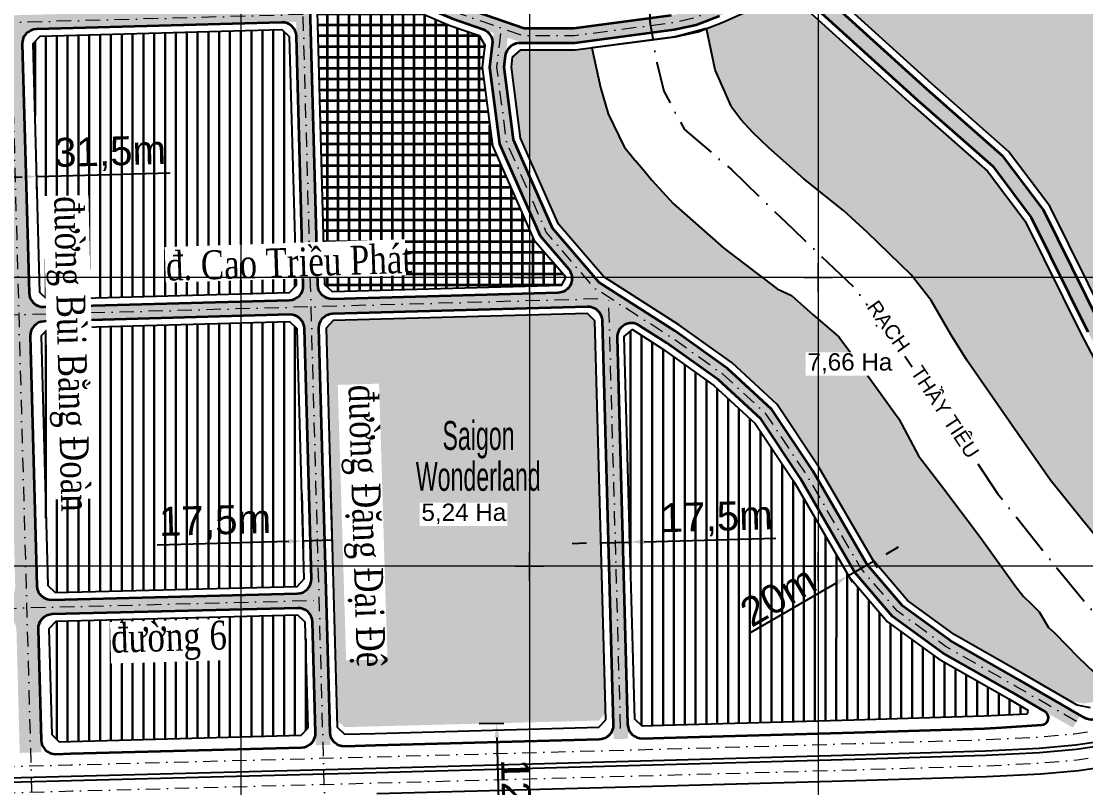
# Model space of a CAD drawing. Header units: millimetres. Extents: x 546597 to 607848, y 1180644 to 1193180.
# Drawn here: x 604648 to 605385, y 1186647 to 1187177 of the extents above; entities that cross this region are included whole.
import ezdxf
from ezdxf.enums import TextEntityAlignment as Align

# ---------------------------------------------------------------- set-up
doc = ezdxf.new("R2010")
doc.units = ezdxf.units.MM
doc.header["$MEASUREMENT"] = 0
for name, pattern in [('ACAD_ISO02W100', [15, 12, -3]), ('ACAD_ISO10W100', [18, 12, -3, 0, -3]), ('DASHDOT', [1, 0.5, -0.25, 0, -0.25])]:
    doc.linetypes.add(name, pattern=pattern)
doc.layers.get('0').update_dxf_attribs({"linetype": 'CONTINUOUS', "lineweight": 20})
doc.layers.get('DEFPOINTS').update_dxf_attribs({"linetype": 'CONTINUOUS', "lineweight": 20})
for name, color, linetype, lineweight in [('A-DUONG', 1, 'CONTINUOUS', 35), ('A-LE', 4, 'CONTINUOUS', 25), ('A-TIM', 6, 'DASHDOT', 13), ('DIM GIAO THONG', 3, 'CONTINUOUS', 15), ('duong MOI - 20m', 251, 'ACAD_ISO02W100', 5), ('GHICHU', 7, 'CONTINUOUS', 20), ('hatch CTCC', 20, 'CONTINUOUS', 35), ('hatch CX tap trung', 84, 'CONTINUOUS', 35), ('hatch Dan cu XDM', 50, 'CONTINUOUS', 30), ('toa do', 2, 'CONTINUOUS', 13)]:
    doc.layers.add(name, color=color, linetype=linetype, lineweight=lineweight)
for name, color, linetype in [('duong HH', 251, 'CONTINUOUS'), ('hide - tinh dien tich CX', 2, 'CONTINUOUS'), ('ranh xa', 241, 'ACAD_ISO10W100'), ('SONG', 150, 'CONTINUOUS'), ('text DUONG', 7, 'CONTINUOUS'), ('text RACH', 1, 'CONTINUOUS')]:
    doc.layers.add(name, color=color, linetype=linetype)
doc.styles.add('T-dung', font='VNTIME.TTF', dxfattribs={"width": 0.8})
doc.styles.add('VHEL-B', font='VHELVEB.TTF')
doc.styles.add('VNI-Avo', font='VAVON.TTF', dxfattribs={"width": 0.6})
doc.styles.add('VNI-Helve Bold', font='VHELVEB.TTF')
doc.dimstyles.new('S1', dxfattribs={"dimtxt": 20, "dimasz": 10, "dimexe": 5, "dimexo": 0.625, "dimgap": 2, "dimtad": 1, "dimdec": 0, "dimtxsty": 'VHEL-B', "dimcen": 2.5, "dimclrd": 256, "dimclre": 256, "dimadec": 0, "dimazin": 0, "dimtfac": 1, "dimtdec": 0, "dimtmove": 0, "dimatfit": 3, "dimfxl": 1, "dimarcsym": 0})
pattern_1 = [(0, (601998.474, 1186516.907), (25, 25), [0, -25]), (0, (601998.474, 1186518.15), (25, 25), [0.26126, -24.73874]), (0, (601998.474, 1186523.157), (25, 25), [1.29973, -23.70027]), (0, (601998.474, 1186535.657), (25, 25), [1.30642, -23.69358]), (0, (601998.474, 1186540.665), (25, 25), [0.26126, -24.73874]), (0, (602009.668, 1186523.157), (25, 25), [2.61258, -22.38742]), (0, (602009.675, 1186535.657), (25, 25), [2.5992, -22.4008]), (0, (602010.713, 1186528.165), (25, 25), [0.52251, -24.47749]), (0, (602010.714, 1186530.665), (25, 25), [0.51984, -24.48016]), (0, (602022.168, 1186535.657), (25, 25), [1.30613, -23.69387]), (0, (602022.175, 1186523.157), (25, 25), [1.29944, -23.70056]), (0, (602022.463, 1186541.178), (25, 25), [0.00075, -24.99925]), (0, (602022.463, 1186541.18), (25, 25), [0.00075, -24.99925]), (0, (602022.463, 1186541.178), (25, 25), [0.00025, -24.99975]), (0, (602022.463, 1186541.179), (25, 25), [0.00025, -24.99975]), (0, (602022.464, 1186541.178), (25, 25), [0.00075, -24.99925]), (0, (602022.464, 1186541.18), (25, 25), [0.00075, -24.99925]), (0, (602022.464, 1186541.178), (25, 25), [0.00025, -24.99975]), (0, (602023.213, 1186518.15), (25, 25), [0.26126, -24.73874]), (0, (602023.213, 1186540.665), (25, 25), [0.26126, -24.73874]), (0, (602023.474, 1186541.907), (25, 25), [0, -25]), (26.5651, (601998.736, 1186540.665), (25, 1e-05), [0.52731, -55.37439]), (26.5651, (601999.781, 1186535.657), (25, 1e-05), [2.63648, -53.26522]), (26.5651, (602007.325, 1186534.482), (25, 1e-05), [2.6275, -53.2742]), (26.5651, (602010.244, 1186530.43), (25, 1e-05), [0.5255, -55.3762]), (26.5651, (602011.236, 1186528.165), (25, 1e-05), [0.52731, -55.37439]), (26.5651, (602012.281, 1186523.157), (25, 1e-05), [2.63655, -53.26515]), (26.5651, (602019.825, 1186521.982), (25, 1e-05), [2.62743, -53.27427]), (26.5651, (602022.741, 1186517.913), (25, 1e-05), [0.52731, -55.37439]), (45, (601999.207, 1186540.9), (25.00001, -2e-15), [0.39268, -34.96266]), (45, (602002.139, 1186536.836), (25.00001, -2e-15), [1.96384, -33.3915]), (45, (602005.882, 1186533.039), (25.00001, -2e-15), [2.04069, -33.31465]), (45, (602009.956, 1186530.141), (25.00001, -2e-15), [0.40814, -34.9472]), (45, (602011.707, 1186528.4), (25.00001, -2e-15), [0.39268, -34.96266]), (45, (602014.639, 1186524.336), (25.00001, -2e-15), [1.96339, -33.39195]), (45, (602018.381, 1186520.539), (25.00001, -2e-15), [2.04114, -33.3142]), (45, (602022.464, 1186517.636), (25.00001, -2e-15), [0.39268, -34.96266]), (63.4349, (601999.485, 1186541.178), (1e-05, 25), [0.53727, -55.36443]), (63.4349, (602003.527, 1186538.225), (1e-05, 25), [2.66134, -53.24036]), (63.4349, (602004.718, 1186530.711), (1e-05, 25), [2.60286, -53.29883]), (63.4349, (602009.723, 1186529.676), (1e-05, 25), [0.52057, -55.38113]), (63.4349, (602011.985, 1186528.678), (1e-05, 25), [0.53727, -55.36443]), (63.4349, (602016.027, 1186525.724), (1e-05, 25), [2.68634, -53.21536]), (63.4349, (602017.218, 1186518.211), (1e-05, 25), [2.60254, -53.29916]), (63.4349, (602022.223, 1186517.155), (1e-05, 25), [0.53727, -55.36443]), (90, (601999.725, 1186516.907), (-25, 25), [0.24816, -24.75184]), (90, (601999.725, 1186541.66), (-25, 25), [0.24816, -24.75184]), (90, (602004.718, 1186540.605), (-25, 25), [1.30191, -23.69808]), (90, (602004.718, 1186528.127), (-25, 25), [2.58375, -22.41625]), (90, (602004.729, 1186516.907), (-25, 25), [1.30387, -23.69613]), (90, (602009.723, 1186529.16), (-25, 25), [0.51675, -24.48325]), (90, (602012.225, 1186529.16), (-25, 25), [0.51674, -24.48326]), (90, (602017.218, 1186516.907), (-25, 25), [1.3039, -23.6961]), (90, (602017.229, 1186528.127), (-25, 25), [2.58371, -22.41629]), (90, (602017.229, 1186540.605), (-25, 25), [1.30193, -23.69807]), (90, (602022.223, 1186516.907), (-25, 25), [0.24816, -24.75184]), (90, (602022.223, 1186541.66), (-25, 25), [0.24816, -24.75184]), (90, (602022.463, 1186541.178), (-25, 25), [0.001, -24.999]), (90, (602022.463, 1186541.178), (-25, 25), [0.0005, -24.9995]), (90, (602022.464, 1186541.178), (-25, 25), [0.001, -24.999]), (90, (602022.464, 1186541.178), (-25, 25), [0.001, -24.999]), (90, (602022.465, 1186541.178), (-25, 25), [0.0005, -24.9995]), (296.565, (601999.485, 1186517.636), (25, -3e-05), [0.53727, -55.36443]), (296.565, (601999.485, 1186542.636), (25, -3e-05), [0.53727, -55.36443]), (296.565, (602003.562, 1186520.545), (25, -3e-05), [2.6096, -53.2921]), (296.565, (602003.562, 1186545.545), (25, -3e-05), [2.6096, -53.2921]), (296.565, (602004.718, 1186528.127), (25, -3e-05), [2.67926, -53.22244]), (296.565, (602004.718, 1186553.127), (25, -3e-05), [2.67926, -53.22244]), (296.565, (602009.723, 1186529.16), (25, -3e-05), [0.53585, -55.36585]), (296.565, (602009.723, 1186554.159), (25, -3e-05), [0.53585, -55.36585]), (296.565, (602011.992, 1186530.143), (25, -3e-05), [0.522, -55.3797]), (296.565, (602011.992, 1186555.143), (25, -3e-05), [0.522, -55.3797]), (296.565, (602016.061, 1186533.045), (25, -3e-05), [2.60994, -53.29176]), (296.565, (602016.061, 1186558.045), (25, -3e-05), [2.60994, -53.29176]), (296.565, (602017.229, 1186540.605), (25, -3e-05), [2.65427, -53.24744]), (296.565, (602017.229, 1186565.605), (25, -3e-05), [2.65427, -53.24744]), (296.565, (602022.223, 1186541.66), (25, -3e-05), [0.53727, -55.36443]), (296.565, (602022.223, 1186566.659), (25, -3e-05), [0.53727, -55.36443]), (315, (601999.207, 1186517.913), (25.00001, -7e-15), [0.39268, -34.96266]), (315, (602002.125, 1186521.981), (25.00001, -7e-15), [2.03138, -33.32396]), (315, (602005.916, 1186525.73), (25.00001, -7e-15), [1.97315, -33.3822]), (315, (602009.963, 1186528.68), (25.00001, -7e-15), [0.39463, -34.96071]), (315, (602011.705, 1186530.43), (25.00001, -7e-15), [0.40619, -34.94915]), (315, (602014.625, 1186534.481), (25.00001, -7e-15), [2.03093, -33.32441]), (315, (602018.416, 1186538.231), (25.00001, -7e-15), [1.9736, -33.38174]), (315, (602022.464, 1186541.178), (25.00001, -7e-15), [0.39268, -34.96266]), (333.435, (601998.736, 1186518.149), (25, 3.4e-05), [0.52731, -55.37439]), (333.435, (601999.774, 1186523.157), (25, 3.4e-05), [2.62875, -53.27294]), (333.435, (602007.311, 1186524.336), (25, 3.4e-05), [2.63523, -53.26647]), (333.435, (602010.242, 1186528.401), (25, 3.4e-05), [0.52704, -55.37465]), (333.435, (602011.234, 1186530.665), (25, 3.4e-05), [0.52577, -55.37593]), (333.435, (602012.274, 1186535.657), (25, 3.4e-05), [2.62883, -53.27287]), (333.435, (602019.811, 1186536.836), (25, 3.4e-05), [2.63515, -53.26655]), (333.435, (602022.741, 1186540.901), (25, 3.4e-05), [0.52731, -55.37439])]

# ---------------------------------------------------------------- blocks, each defined once
blk = doc.blocks.new('*D89')
at = {"layer": 'DEFPOINTS', "color": 0, "transparency": 16777216}
for p in [(604964.45, 1186691.06), (604967.55, 1186571.1), (604980.27, 1186571.43)]:
    blk.add_point(p, dxfattribs=at)
at = {"layer": 'DIM GIAO THONG', "lineweight": -2, "transparency": 16777216}
for p, q in [((604965.07, 1186691.08), (604982.17, 1186691.52)), ((604977.43, 1186681.39), (604980.01, 1186581.43)), ((604968.18, 1186571.12), (604985.27, 1186571.56))]:
    blk.add_line(p, q, dxfattribs=at)
at = {"layer": 'DIM GIAO THONG', "transparency": 16777216}
for points in [[(604979.09, 1186681.43), (604975.76, 1186681.35), (604977.17, 1186691.39)], [(604981.68, 1186581.47), (604978.35, 1186581.38), (604980.27, 1186571.43)]]:
    blk.add_solid(points, dxfattribs=at)
at = {"layer": 'DIM GIAO THONG', "color": 0, "transparency": 16777216, "insert": (604990.99, 1186631.73), "char_height": 20, "attachment_point": 5, "rotation": 271.4828, "style": 'VHEL-B'}
blk.add_mtext('120m', dxfattribs=at)
blk = doc.blocks.new('*D200')
at = {"layer": 'DEFPOINTS', "color": 0, "transparency": 16777216}
for p in [(604658.63, 1187069.94), (604629.03, 1187054.93), (604659.02, 1187055.73)]:
    blk.add_point(p, dxfattribs=at)
at = {"layer": 'DIM GIAO THONG', "lineweight": -2, "transparency": 16777216}
for p, q in [((604659, 1187056.36), (604658.5, 1187074.94)), ((604629.01, 1187055.55), (604628.51, 1187074.14)), ((604638.64, 1187069.41), (604648.64, 1187069.68)), ((604658.63, 1187069.94), (604750.98, 1187072.43))]:
    blk.add_line(p, q, dxfattribs=at)
at = {"layer": 'DIM GIAO THONG', "transparency": 16777216}
for points in [[(604638.6, 1187071.07), (604638.68, 1187067.74), (604628.64, 1187069.14)], [(604648.59, 1187071.34), (604648.68, 1187068.01), (604658.63, 1187069.94)]]:
    blk.add_solid(points, dxfattribs=at)
at = {"layer": 'DIM GIAO THONG', "color": 0, "transparency": 16777216, "insert": (604709.42, 1187085.67), "char_height": 20, "attachment_point": 5, "rotation": 1.54193, "style": 'VHEL-B'}
blk.add_mtext('31,5m', dxfattribs=at)
blk = doc.blocks.new('*D201')
at = {"layer": 'DEFPOINTS', "color": 0, "transparency": 16777216}
for p in [(604842.22, 1186851.16), (604862.22, 1186851.71), (604863.14, 1186818.07)]:
    blk.add_point(p, dxfattribs=at)
at = {"layer": 'DIM GIAO THONG', "lineweight": -2, "transparency": 16777216}
for p, q in [((604842.24, 1186850.54), (604843.28, 1186812.52)), ((604862.23, 1186851.09), (604863.28, 1186813.07)), ((604833.15, 1186817.24), (604741.97, 1186814.74)), ((604863.14, 1186818.07), (604843.15, 1186817.52)), ((604873.14, 1186818.34), (604883.13, 1186818.62))]:
    blk.add_line(p, q, dxfattribs=at)
at = {"layer": 'DIM GIAO THONG', "transparency": 16777216}
for points in [[(604833.1, 1186818.91), (604833.2, 1186815.58), (604843.15, 1186817.52)], [(604873.09, 1186820.01), (604873.18, 1186816.68), (604863.14, 1186818.07)]]:
    blk.add_solid(points, dxfattribs=at)
at = {"layer": 'DIM GIAO THONG', "color": 0, "transparency": 16777216, "insert": (604782.17, 1186830.2), "char_height": 20, "attachment_point": 5, "rotation": 1.57254, "style": 'VHEL-B'}
blk.add_mtext('17,5m', dxfattribs=at)
blk = doc.blocks.new('*D202')
at = {"layer": 'DEFPOINTS', "color": 0, "transparency": 16777216}
for p in [(605069.49, 1186816.77), (605049.64, 1186810.81), (605069.64, 1186811.36)]:
    blk.add_point(p, dxfattribs=at)
at = {"layer": 'DIM GIAO THONG', "lineweight": -2, "transparency": 16777216}
for p, q in [((605049.63, 1186811.43), (605049.36, 1186821.21)), ((605049.5, 1186816.22), (605069.49, 1186816.77)), ((605069.62, 1186811.98), (605069.35, 1186821.76)), ((605079.48, 1186817.04), (605170.66, 1186819.54)), ((605039.5, 1186815.94), (605029.5, 1186815.67))]:
    blk.add_line(p, q, dxfattribs=at)
at = {"layer": 'DIM GIAO THONG', "transparency": 16777216}
for points in [[(605039.45, 1186817.61), (605039.55, 1186814.28), (605049.5, 1186816.22)], [(605079.44, 1186818.71), (605079.53, 1186815.37), (605069.49, 1186816.77)]]:
    blk.add_solid(points, dxfattribs=at)
at = {"layer": 'DIM GIAO THONG', "color": 0, "transparency": 16777216, "insert": (605129.68, 1186832.78), "char_height": 20, "attachment_point": 5, "rotation": 1.57254, "style": 'VHEL-B'}
blk.add_mtext('17,5m', dxfattribs=at)
blk = doc.blocks.new('*D219')
at = {"layer": 'DEFPOINTS', "color": 0, "transparency": 16777216}
for p in [(605231.4, 1186815.28), (605214.1, 1186805.25), (605220.97, 1186793.41)]:
    blk.add_point(p, dxfattribs=at)
at = {"layer": 'DIM GIAO THONG', "lineweight": -2, "transparency": 16777216}
for p, q in [((605231.72, 1186814.74), (605240.78, 1186799.11)), ((605246.92, 1186808.45), (605255.58, 1186813.46)), ((605214.41, 1186804.71), (605223.47, 1186789.08)), ((605238.27, 1186803.44), (605220.97, 1186793.41)), ((605212.32, 1186788.39), (605153.26, 1186754.16))]:
    blk.add_line(p, q, dxfattribs=at)
at = {"layer": 'DIM GIAO THONG', "transparency": 16777216}
for points in [[(605246.09, 1186809.89), (605247.76, 1186807.01), (605238.27, 1186803.44)], [(605211.48, 1186789.83), (605213.15, 1186786.95), (605220.97, 1186793.41)]]:
    blk.add_solid(points, dxfattribs=at)
at = {"layer": 'DIM GIAO THONG', "color": 0, "transparency": 16777216, "insert": (605172.3, 1186779.39), "char_height": 20, "attachment_point": 5, "rotation": 30.09494, "style": 'VHEL-B'}
blk.add_mtext('20m', dxfattribs=at)
blk = doc.blocks.new('CROSS')
for p, q in [((0, -5), (0, 5)), ((-5, 0), (5, 0))]:
    blk.add_line(p, q)

msp = doc.modelspace()

# ---------------------------------------------------------------- hatches: boundary and pattern name
at = {"layer": 'duong HH'}
h = msp.add_hatch(color=256, dxfattribs=at)
h.paths.add_polyline_path([(604658.38, 1187171.98), (604667.17, 1187172.22), (604667.61, 1187177.24), (604640.76, 1187176.5), (604641.33, 1187155.28), (604648.81, 1187155.98), (604648.66, 1187161.71, -0.414057)])
h.paths.add_polyline_path([(604640.76, 1187176.5), (604611.36, 1187175.69), (604611.2, 1187175.25), (604612.89, 1187170.73), (604623.39, 1187171.02, -0.41437), (604633.67, 1187161.29), (604633.85, 1187154.58), (604641.33, 1187155.28)])
h = msp.add_hatch(color=256, dxfattribs=at)
h.paths.add_polyline_path([(605044.85, 1186992.72), (605028.5, 1187011.77), (605024.63, 1187008.6), (605026.95, 1187005.9, -0.631387), (605019.64, 1186989.39), (605015.91, 1186989.29), (605018.31, 1186984.35), (605054.86, 1186985.35), (605054.83, 1186986.33)])
h.paths.add_polyline_path([(605054.86, 1186985.35), (605018.31, 1186984.35), (605020.71, 1186979.41), (605040, 1186979.94, -0.414214), (605050.27, 1186970.22), (605050.78, 1186951.48), (605055.83, 1186949.99)])
h.paths.add_polyline_path([(605056.29, 1186985.39), (605054.86, 1186985.35), (605055.83, 1186949.99), (605060.87, 1186948.5), (605060.61, 1186958.13, -0.60222), (605076, 1186966.82), (605083.13, 1186962.25), (605085.26, 1186966.82)])
h = msp.add_hatch(color=256, dxfattribs=at)
h.paths.add_polyline_path([(604645.42, 1187003.18), (604637.95, 1187001.98), (604638.31, 1186988.92, -0.414057), (604628.58, 1186978.65), (604624.37, 1186978.54), (604623.43, 1186973.51), (604646.21, 1186974.13)])
h.paths.add_polyline_path([(604679.48, 1186980.05), (604663.57, 1186979.61, -0.41437), (604653.3, 1186989.34), (604652.9, 1187004.38), (604645.42, 1187003.18), (604646.21, 1186974.13), (604681.07, 1186975.09)])
h.paths.add_polyline_path([(604663.83, 1186969.62), (604682.66, 1186970.13), (604681.07, 1186975.09), (604646.21, 1186974.13), (604646.82, 1186951.28), (604654.37, 1186949.61), (604654.11, 1186959.35, -0.414057)])
h.paths.add_polyline_path([(604646.21, 1186974.13), (604623.43, 1186973.51), (604622.48, 1186968.48), (604628.84, 1186968.66, -0.41437), (604639.11, 1186958.93), (604639.27, 1186952.96), (604646.82, 1186951.28)])
h = msp.add_hatch(color=256, dxfattribs=at)
h.paths.add_polyline_path([(604853.28, 1186994.83), (604853.18, 1186998.55), (604848.18, 1186998.4), (604848.7, 1186979.69), (604875.03, 1186980.42), (604873.13, 1186985.37), (604863.56, 1186985.1, -0.414214)])
h.paths.add_polyline_path([(604848.18, 1186998.4), (604843.19, 1186998.26), (604843.29, 1186994.55, -0.414214), (604833.57, 1186984.28), (604829.97, 1186984.18), (604828.45, 1186979.14), (604848.7, 1186979.69)])
h.paths.add_polyline_path([(604863.83, 1186975.11), (604876.93, 1186975.47), (604875.03, 1186980.42), (604848.7, 1186979.69), (604849.32, 1186956.93), (604854.33, 1186956.65), (604854.11, 1186964.84, -0.414214)])
h.paths.add_polyline_path([(604848.7, 1186979.69), (604828.45, 1186979.14), (604826.93, 1186974.09), (604833.84, 1186974.28, -0.414214), (604844.11, 1186964.56), (604844.31, 1186957.21), (604849.32, 1186956.93)])
h = msp.add_hatch(color=256, dxfattribs=at)
h.paths.add_polyline_path([(604853.74, 1186796.17), (604848.72, 1186796.76), (604848.87, 1186791.39, -0.414773), (604839.12, 1186781.12), (604830.81, 1186780.9), (604830.4, 1186775.89), (604854.28, 1186776.5)])
h.paths.add_polyline_path([(604854.28, 1186776.5), (604830.4, 1186775.89), (604829.99, 1186770.88), (604839.44, 1186771.12, -0.413654), (604849.69, 1186761.4), (604850.02, 1186749.2), (604855.02, 1186749.42)])
h = msp.add_hatch(color=256, dxfattribs=at)
h.paths.add_polyline_path([(604651.09, 1186792.63), (604643.57, 1186793.31), (604643.76, 1186786.14, -0.414617), (604634.02, 1186775.88), (604621.26, 1186775.55), (604620.76, 1186770.54), (604651.67, 1186771.33)])
h.paths.add_polyline_path([(604658.76, 1186786.5), (604658.61, 1186791.95), (604651.09, 1186792.63), (604651.67, 1186771.33), (604685.51, 1186772.19), (604685.24, 1186777.18), (604669.01, 1186776.77, -0.413811)])
h.paths.add_polyline_path([(604669.31, 1186766.77), (604685.77, 1186767.2), (604685.51, 1186772.19), (604651.67, 1186771.33), (604652.23, 1186750.3), (604659.74, 1186750.05), (604659.57, 1186756.51, -0.414617)])
h.paths.add_polyline_path([(604651.67, 1186771.33), (604620.76, 1186770.54), (604620.26, 1186765.52), (604634.32, 1186765.88, -0.413811), (604644.57, 1186756.15), (604644.72, 1186750.56), (604652.23, 1186750.3)])
at = {"layer": 'hatch CTCC'}
h = msp.add_hatch(dxfattribs=at)
h.set_pattern_fill('M-TT-TIEUKHU', color=256, scale=7.5, style=0)
h.set_pattern_definition([(0, (0, 0), (0, 7.5), []), (90, (0, 0), (-7.5, 5e-16), [])])
h.paths.add_polyline_path([(604974.37, 1187091.14), (604967.29, 1187145.55), (604969.14, 1187160.93), (604965.01, 1187167.53), (604944.71, 1187174.55), (604918.87, 1187185.47), (604889.74, 1187203.03), (604855.75, 1187228.97), (604851.91, 1187227.01), (604858.28, 1186994.96), (604863.42, 1186990.1), (605021.82, 1186994.45), (605025.08, 1187000.4), (605003.07, 1187026.04)])
at = {"layer": 'hatch CX tap trung'}
h = msp.add_hatch(dxfattribs=at)
h.set_pattern_fill('M-CXCQ-MOI', color=256, scale=2.5, style=0)
h.set_pattern_definition(pattern_1)
h.paths.add_polyline_path([(605391.41, 1187249.74), (605380.99, 1187250.75), (605361.63, 1187250.13), (605333.09, 1187248.49), (605310.3, 1187245.05), (605285.56, 1187239.3), (605264, 1187232.95), (605244.67, 1187225.93), (605219.87, 1187214.86), (605203.78, 1187208.22), (605202.86, 1187202.96), (605278.56, 1187134.16), (605331.85, 1187087.28), (605360.36, 1187049.47), (605400.03, 1186969.32), (605437.01, 1186899.67), (605557.73, 1186963.76)])
h = msp.add_hatch(dxfattribs=at)
h.set_pattern_fill('M-CXCQ-MOI', color=256, scale=2.5, style=0)
h.set_pattern_definition(pattern_1)
h.paths.add_polyline_path([(605214.35, 1186958.86), (605196.44, 1186974.12), (605181.45, 1186987.57), (605171.63, 1186992.23), (605134.61, 1187020.23), (605099.4, 1187051.24), (605084.69, 1187067.31), (605079.92, 1187073.33), (605073.34, 1187081.01), (605065.61, 1187090.53), (605054.43, 1187113.41), (605049.07, 1187131.51), (605043.25, 1187159.09), (605031.62, 1187157.54), (604993.88, 1187157.56), (604988.28, 1187152.6), (604987.44, 1187145.64), (604993.83, 1187096.57), (605020.17, 1187036.82), (605051.48, 1187000.35), (605103.35, 1186967.11), (605140.29, 1186940.82), (605171.59, 1186911.96), (605200.44, 1186868.71), (605237.68, 1186804.46), (605261.72, 1186776.39), (605294.11, 1186752.78), (605341.89, 1186725.56), (605374.23, 1186706.82), (605383.51, 1186705), (605412.17, 1186709), (605403.25, 1186716.83), (605390.78, 1186726.81), (605380.1, 1186737.06), (605363.56, 1186754.02), (605359.5, 1186757.7), (605352.97, 1186768.55), (605347.46, 1186774.12), (605342.09, 1186779.14), (605336.27, 1186786.46), (605312.45, 1186819.88), (605285.47, 1186855.5), (605269.43, 1186876.49), (605255.69, 1186902.02), (605233.11, 1186933.49)])
h.paths.add_polyline_path([(605343.26, 1187038.92), (605317.11, 1187073.61), (605265.23, 1187119.25), (605182.8, 1187194.15), (605174.58, 1187195.39), (605156.73, 1187187.02), (605133.51, 1187176.65), (605122.58, 1187172.43), (605128.68, 1187143.81), (605139.76, 1187118.64, 0.057157), (605140.91, 1187116.67), (605146.3, 1187109.48), (605154.75, 1187100.47), (605165.76, 1187089.69), (605190.03, 1187068.28), (605217.52, 1187046.34), (605234.01, 1187031.12), (605264.26, 1187001.83), (605278.1, 1186984.15), (605291.78, 1186960.47), (605302.85, 1186942.64), (605334.21, 1186897.44), (605360.66, 1186859.92), (605383.35, 1186831.75), (605413.03, 1186795.61, 0.048802), (605414.41, 1186794.23), (605433.69, 1186778.38), (605451.13, 1186763.74), (605457.13, 1186758.05), (605468.52, 1186749.54), (605491.42, 1186730.18), (605496.53, 1186726.22), (605517.65, 1186731.08), (605519.58, 1186736.24), (605501.74, 1186760.69), (605440.62, 1186850.21), (605382.23, 1186960.2)])
h = msp.add_hatch(dxfattribs=at)
h.set_pattern_fill('M-CXCQ-MOI', color=256, scale=2.5, style=0)
h.set_pattern_definition(pattern_1)
h.paths.add_polyline_path([(605045.27, 1186970.08), (605040.14, 1186974.95), (604863.97, 1186970.11), (604859.11, 1186964.97), (604866.56, 1186693.53), (604871.69, 1186688.66), (605047.87, 1186693.22), (605052.73, 1186698.35)])
at = {"layer": 'hatch Dan cu XDM'}
h = msp.add_hatch(dxfattribs=at)
h.set_pattern_fill('ANSI31', color=53, scale=60, angle=45, style=0)
h.paths.add_polyline_path([(604433.07, 1187160.8, -0.414057), (604452.51, 1187181.33), (604670.85, 1187187.33), (604827.87, 1187191.64), (604832.73, 1187196.77), (604831.49, 1187242.3), (604827.34, 1187250.28), (604813.22, 1187260.77), (604784.64, 1187280.61), (604767.51, 1187292.85), (604750.21, 1187303.74), (604729.79, 1187314.82), (604709.52, 1187324.18), (604683.75, 1187333.22), (604655.07, 1187340.92), (604624.68, 1187345.6), (604591.25, 1187346.11), (604566.48, 1187342.57), (604535.38, 1187332.03), (604467.15, 1187292.98), (604456.95, 1187288.81), (604228.06, 1187215.53), (604203.78, 1187200.6), (604194.96, 1187198.11), (604189, 1187194.45), (604190.08, 1187191.44), (604194.03, 1187182.34), (604195.57, 1187172.49), (604204.01, 1187157.66), (604213.95, 1187136.6), (604218.71, 1187118.81), (604231.22, 1187098.27), (604238.58, 1187087.83), (604245.94, 1187080.62), (604258.89, 1187075.32), (604262.98, 1187070.26), (604265.5, 1187060.67), (604266.3, 1187048.27), (604262.02, 1187041.56), (604297.68, 1186989.75), (604311.44, 1186947.41), (604315.55, 1186909.8), (604314.04, 1186870.67), (604307.37, 1186836.59), (604296.12, 1186803.65), (604284.54, 1186777.03), (604279.12, 1186765.95), (604258.55, 1186734.1), (604246.22, 1186719.09), (604222.47, 1186697.97), (604200.53, 1186683.59), (604175.41, 1186674.54), (604146.04, 1186672.28), (604116.31, 1186671.29), (604091.54, 1186672.97), (604091.67, 1186667.8), (604096.8, 1186662.94), (604215.22, 1186666.14), (604378.5, 1186670.56), (604441.21, 1186672.27), (604446.08, 1186677.4)])
h = msp.add_hatch(dxfattribs=at)
h.set_pattern_fill('ANSI31', color=53, scale=60, angle=45, style=0)
h.paths.add_polyline_path([(604833.56, 1187166.79), (604828.42, 1187171.65), (604661.02, 1187167.05), (604656.16, 1187161.92), (604660.8, 1186989.54), (604665.93, 1186984.68), (604833.43, 1186989.28), (604838.29, 1186994.41)])
h.paths.add_polyline_path([(604626.17, 1187161.09), (604621.04, 1187165.95), (604458.06, 1187161.48), (604453.19, 1187156.34), (604457.83, 1186983.97), (604462.97, 1186979.11), (604625.94, 1186983.58), (604630.81, 1186988.72)])
h = msp.add_hatch(dxfattribs=at)
h.set_pattern_fill('ANSI31', color=53, scale=60, angle=45, style=0)
h.paths.add_polyline_path([(604844.69, 1186761.25), (604839.56, 1186766.12), (604671.93, 1186761.84), (604667.06, 1186756.71), (604669.04, 1186683.45), (604674.17, 1186678.59), (604681.93, 1186678.8), (604841.84, 1186683), (604846.7, 1186688.13)])
h.paths.add_polyline_path([(604637.07, 1186755.95), (604631.94, 1186760.82), (604468.95, 1186756.66), (604464.09, 1186751.53), (604466.07, 1186677.94), (604471.2, 1186673.08), (604551.99, 1186675.28), (604634.18, 1186677.51), (604639.05, 1186682.64)])
h.paths.add_polyline_path([(604631.62, 1186958.73), (604626.48, 1186963.59), (604463.5, 1186959.12), (604458.64, 1186953.98), (604463.28, 1186781.52), (604468.42, 1186776.65), (604631.4, 1186780.81), (604636.27, 1186785.94)])
h.paths.add_polyline_path([(604839.11, 1186964.43), (604833.98, 1186969.29), (604666.47, 1186964.69), (604661.6, 1186959.55), (604666.26, 1186786.7), (604671.39, 1186781.83), (604839.01, 1186786.11), (604843.87, 1186791.24)])
h = msp.add_hatch(dxfattribs=at)
h.set_pattern_fill('ANSI31', color=53, scale=60, angle=45, style=0)
h.paths.add_polyline_path([(605248.05, 1186761.61), (605221.29, 1186792.84), (605183.45, 1186858.14), (605156.28, 1186898.87), (605127.66, 1186925.25), (605092.14, 1186950.53), (605071.25, 1186963.92), (605065.58, 1186959.21), (605072.85, 1186694.24), (605077.99, 1186689.37), (605092.83, 1186689.78), (605224.54, 1186693.48), (605314.82, 1186696.24), (605344.58, 1186697.74), (605345.24, 1186700.5), (605331.93, 1186708.22), (605283.23, 1186735.96)])

# ---------------------------------------------------------------- linework, layer by layer
at = {"layer": 'A-DUONG'}
for p, q in [((604950.09, 1187188.56), (604996.36, 1187172.56)), ((605030.63, 1187172.54), (605098.39, 1187181.52)), ((604996.36, 1187172.56), (605030.63, 1187172.54)), ((605268.57, 1187122.97), (605320.8, 1187077.03)), ((605320.8, 1187077.03), (605347.54, 1187041.56)), ((605347.54, 1187041.56), (605386.68, 1186962.48))]:
    msp.add_line(p, q, dxfattribs=at)
for points in [[(605395.58, 1186967.04), (605356.09, 1187046.83), (605328.17, 1187083.86), (605275.23, 1187130.43), (605201.64, 1187197.31, -0.550449), (605204.55, 1187213.95), (605217.9, 1187219.46), (605242.8, 1187230.57), (605262.44, 1187237.7), (605284.29, 1187244.14), (605309.36, 1187249.97), (605332.57, 1187253.47), (605361.41, 1187255.12), (605381.15, 1187255.76), (605410.6, 1187252.91)], [(605390.95, 1186693.85, -0.169125), (605384.49, 1186695.09), (605339.4, 1186721.23), (605291.39, 1186748.58), (605258.31, 1186772.69), (605233.58, 1186801.56), (605196.19, 1186866.07), (605167.77, 1186908.69), (605137.13, 1186936.92), (605100.55, 1186962.97), (605048.16, 1186996.54), (605015.89, 1187034.13), (604988.96, 1187095.21), (604982.4, 1187145.62), (604983.37, 1187153.65, -0.402942), (604994.67, 1187162.56), (604994.67, 1187162.56), (605031.29, 1187162.54), (605100.12, 1187171.66), (605115.32, 1187174.98), (605131.58, 1187181.27)]]:
    msp.add_lwpolyline(points, format="xyb", dxfattribs=at)
at = {"layer": 'A-DUONG', "flags": 128}
msp.add_lwpolyline([(604855.75, 1187235.26), (604892.56, 1187207.17), (604921.15, 1187189.94), (604946.51, 1187179.22), (604967.56, 1187171.94, -0.353095), (604974.22, 1187161.29), (604972.33, 1187145.57), (604979.23, 1187092.5), (605007.34, 1187028.74), (605026.95, 1187005.9, -0.631387), (605019.64, 1186989.39), (604863.56, 1186985.1, -0.414214), (604853.28, 1186994.83), (604846.83, 1187229.88, -0.680076), (604856.05, 1187235.03)], format="xyb", dxfattribs=at)
at = {"layer": 'A-DUONG'}
msp.add_lwpolyline([(605184.93, 1187198.97), (605268.57, 1187122.97)], dxfattribs=at)
at = {"layer": 'A-DUONG', "flags": 128}
for points in [[(604828.29, 1187176.64), (604658.38, 1187171.98, 0.414057), (604648.66, 1187161.71), (604653.3, 1186989.34, 0.41437), (604663.57, 1186979.61), (604833.57, 1186984.28, 0.414214), (604843.29, 1186994.55), (604838.56, 1187166.92, 0.414214)], [(604669.01, 1186776.77), (604839.12, 1186781.12, 0.414773), (604848.87, 1186791.39), (604844.11, 1186964.56, 0.414214), (604833.84, 1186974.28), (604663.83, 1186969.62, 0.414057), (604654.11, 1186959.35), (604658.76, 1186786.5, 0.413811)], [(604851.79, 1186684.78), (604849.69, 1186761.4, 0.413654), (604839.44, 1186771.12), (604669.31, 1186766.77, 0.414617), (604659.57, 1186756.51), (604661.63, 1186679.75, 0.414277), (604671.9, 1186670.03), (604682.16, 1186670.3), (604842.06, 1186674.51, 0.414557)]]:
    msp.add_lwpolyline(points, format="xyb", close=True, dxfattribs=at)
at = {"layer": 'A-DUONG'}
for points in [[(605048.23, 1186680.06), (604893.27, 1186675.85), (604872.05, 1186675.29, -0.41387), (604861.79, 1186685.02), (604854.11, 1186964.84, -0.414214), (604863.83, 1186975.11), (605040, 1186979.94, -0.414214), (605050.27, 1186970.22), (605057.95, 1186690.33, -0.414297)], [(605356.94, 1186699.5), (605334.42, 1186712.56), (605285.95, 1186740.16), (605251.47, 1186765.3), (605225.39, 1186795.75), (605187.7, 1186860.78), (605160.11, 1186902.15), (605130.82, 1186929.14), (605094.94, 1186954.68), (605076, 1186966.82, 0.60222), (605060.61, 1186958.13), (605067.95, 1186690.6, 0.41413), (605078.22, 1186680.88), (605093.07, 1186681.28), (605224.79, 1186684.98), (605315.16, 1186687.75), (605326.99, 1186688.35), (605354.77, 1186690.19, 0.740707)]]:
    msp.add_lwpolyline(points, format="xyb", close=True, dxfattribs=at)
at = {"layer": 'A-LE'}
for points in [[(605400.03, 1186969.32), (605360.36, 1187049.47), (605331.85, 1187087.28), (605278.56, 1187134.16), (605202.86, 1187202.96), (605203.78, 1187208.22), (605219.87, 1187214.86), (605244.67, 1187225.93), (605264, 1187232.95), (605285.56, 1187239.3), (605310.3, 1187245.05), (605333.09, 1187248.49), (605361.63, 1187250.13), (605380.99, 1187250.75), (605410.03, 1187247.94)], [(605182.8, 1187194.15), (605265.23, 1187119.25), (605317.11, 1187073.61), (605343.26, 1187038.92), (605382.23, 1186960.2), (605440.62, 1186850.21)], [(605388.58, 1186702.09), (605379.3, 1186703.88), (605341.89, 1186725.56), (605294.11, 1186752.78), (605261.72, 1186776.39), (605237.68, 1186804.46), (605200.44, 1186868.71), (605171.59, 1186911.96), (605140.29, 1186940.82), (605103.35, 1186967.11), (605051.48, 1187000.35), (605020.17, 1187036.82), (604993.83, 1187096.57), (604987.44, 1187145.64), (604988.28, 1187152.6), (604993.88, 1187157.56), (605031.62, 1187157.54), (605100.98, 1187166.73), (605116.77, 1187170.18), (605133.51, 1187176.65), (605156.73, 1187187.02)], [(604894.14, 1186642.61), (605093.97, 1186648.04), (605225.76, 1186651.75), (605316.51, 1186654.52), (605354.22, 1186656.43), (605380.25, 1186658.69), (605448.17, 1186668.59), (605512.36, 1186683.47), (605561.92, 1186699.22), (605597.78, 1186713.34), (605644.93, 1186734.21), (605687.48, 1186756.63), (605731.91, 1186783.83), (605771.47, 1186811.71), (605809.46, 1186842.13), (605828.54, 1186859.35), (605850.44, 1186879.88), (605878.29, 1186908.7), (605912.57, 1186948.98), (605944.21, 1186991.26), (605966.83, 1187025.79), (605989.49, 1187065.26), (606011.27, 1187108.56), (606017.84, 1187123.35)], [(604552.64, 1186651.28), (604682.58, 1186654.81), (604893.68, 1186660.36), (605093.49, 1186665.79), (605225.24, 1186669.49), (605315.79, 1186672.26), (605353.01, 1186674.14), (605378.2, 1186676.33), (605444.88, 1186686.05)], [(604552.72, 1186648.29), (604682.66, 1186651.81), (604893.76, 1186657.36), (605093.57, 1186662.79), (605225.33, 1186666.49), (605315.91, 1186669.26), (605353.21, 1186671.15), (605378.55, 1186673.34), (605445.43, 1186683.1)]]:
    msp.add_lwpolyline(points, dxfattribs=at)
for points in [[(604855.75, 1187228.97), (604889.74, 1187203.03), (604918.87, 1187185.47), (604944.71, 1187174.55), (604965.01, 1187167.53), (604969.14, 1187160.93), (604967.29, 1187145.55), (604974.37, 1187091.14), (605003.07, 1187026.04), (605025.08, 1187000.4), (605021.82, 1186994.45), (604863.42, 1186990.1), (604858.28, 1186994.96), (604851.91, 1187227.01)], [(604671.39, 1186781.83), (604839.01, 1186786.11), (604843.87, 1186791.24), (604839.11, 1186964.43), (604833.98, 1186969.29), (604666.47, 1186964.69), (604661.6, 1186959.55), (604666.26, 1186786.7)], [(605344.58, 1186697.74), (605314.82, 1186696.24), (605224.54, 1186693.48), (605092.83, 1186689.78), (605077.99, 1186689.37), (605072.85, 1186694.24), (605065.58, 1186959.21), (605071.25, 1186963.92), (605092.14, 1186950.53), (605127.66, 1186925.25), (605156.28, 1186898.87), (605183.45, 1186858.14), (605221.29, 1186792.84), (605248.05, 1186761.61), (605283.23, 1186735.96), (605331.93, 1186708.22), (605345.24, 1186700.5)], [(604846.7, 1186688.13), (604844.69, 1186761.25), (604839.56, 1186766.12), (604671.93, 1186761.84), (604667.06, 1186756.71), (604669.04, 1186683.45), (604674.17, 1186678.59), (604681.93, 1186678.8), (604841.84, 1186683)]]:
    msp.add_lwpolyline(points, close=True, dxfattribs=at)
at = {"layer": 'A-LE', "flags": 128}
for points in [[(604833.56, 1187166.79), (604838.29, 1186994.41), (604833.43, 1186989.28), (604665.93, 1186984.68), (604660.8, 1186989.54), (604656.16, 1187161.92), (604661.02, 1187167.05), (604828.42, 1187171.65)], [(605052.86, 1186693.69), (605045.27, 1186970.08), (605040.14, 1186974.95), (604863.97, 1186970.11), (604859.11, 1186964.97), (604866.69, 1186688.66), (604871.83, 1186683.79), (604893.05, 1186684.35), (605048, 1186688.56)]]:
    msp.add_lwpolyline(points, close=True, dxfattribs=at)
at = {"layer": 'A-TIM', "ltscale": 20}
msp.add_line((604453.69, 1186766.27), (604854.28, 1186776.5), dxfattribs=at)
at = {"layer": 'A-TIM', "ltscale": 20, "flags": 128}
for points in [[(603931.6, 1187209.24), (604058.22, 1187152.47), (604086.79, 1187140.43), (604222.82, 1187224.04, -0.060383), (604225.01, 1187225.05), (604453.53, 1187298.22), (604462.76, 1187301.99), (604531.25, 1187341.19), (604564.14, 1187352.34), (604590.61, 1187356.12), (604625.52, 1187355.59), (604657.13, 1187350.72), (604686.71, 1187342.78), (604713.28, 1187333.46), (604734.28, 1187323.76), (604755.26, 1187312.37), (604773.08, 1187301.15), (604790.4, 1187288.79), (604819.06, 1187268.89), (604852.7, 1187243.88), (604895.37, 1187211.31), (604923.43, 1187194.41), (604948.3, 1187183.89), (604995.52, 1187167.56), (605030.96, 1187167.54), (605099.25, 1187176.59), (605113.88, 1187179.79), (605129.66, 1187185.89), (605152.56, 1187196.11), (605184.43, 1187211.06), (605215.92, 1187224.05), (605240.92, 1187235.2), (605260.88, 1187242.45), (605283.01, 1187248.98), (605308.42, 1187254.88), (605332.05, 1187258.45), (605361.19, 1187260.12), (605381.31, 1187260.76), (605411.18, 1187257.87), (605446.02, 1187253.18), (605783.75, 1187179.24), (605818.7, 1187182.23), (605940.06, 1187218.23)], [(604843.14, 1187182.05), (604452.78, 1187171.34, 0.414057), (604443.06, 1187161.07), (604456.39, 1186665.9)]]:
    msp.add_lwpolyline(points, format="xyb", dxfattribs=at)
for points in [[(604858.35, 1186628.29), (604841.21, 1187252.42)], [(604640.76, 1187176.5), (604655.66, 1186623.05)], [(604640.76, 1187176.5), (604655.66, 1186623.05)], [(605378.81, 1186692.61), (605336.91, 1186716.89), (605288.67, 1186744.37), (605254.89, 1186769), (605229.49, 1186798.65), (605191.94, 1186863.43), (605163.94, 1186905.42), (605133.97, 1186933.03), (605097.74, 1186958.82), (605044.85, 1186992.72), (605011.62, 1187031.43), (604984.1, 1187093.86), (604977.36, 1187145.6), (604980.63, 1187172.71)], [(603869.73, 1186640.56), (603945.43, 1186642.59), (604050, 1186645.42), (604215.66, 1186649.9), (604378.94, 1186654.32), (604552.43, 1186659.03), (604682.37, 1186662.56), (604893.47, 1186668.11), (605093.28, 1186673.53), (605225.02, 1186677.24), (605315.47, 1186680), (605352.48, 1186681.87), (605377.31, 1186684.03), (605443.44, 1186693.67), (605505.61, 1186708.08), (605553.38, 1186723.26), (605587.94, 1186736.87), (605633.81, 1186757.18), (605674.86, 1186778.8), (605717.89, 1186805.15), (605756.14, 1186832.1), (605792.94, 1186861.57), (605811.28, 1186878.12), (605832.54, 1186898.05), (605859.39, 1186925.84), (605892.64, 1186964.9), (605923.31, 1187005.9), (605945.09, 1187039.14), (605967.03, 1187077.34), (605988.21, 1187119.47), (605995.9, 1187136.76)], [(603870.17, 1186622.44), (603945.92, 1186624.47), (604050.49, 1186627.3), (604216.15, 1186631.78), (604379.43, 1186636.2), (604552.92, 1186640.91), (604682.86, 1186644.44), (604893.95, 1186649.99), (605093.77, 1186655.42), (605225.55, 1186659.12), (605316.21, 1186661.89), (605353.72, 1186663.79), (605379.4, 1186666.02), (605446.8, 1186675.85), (605510.41, 1186690.59), (605559.45, 1186706.17), (605594.94, 1186720.15), (605641.71, 1186740.85), (605683.83, 1186763.04), (605727.85, 1186789.99), (605767.03, 1186817.61), (605804.68, 1186847.75), (605823.55, 1186864.77), (605845.26, 1186885.13), (605872.82, 1186913.66), (605906.81, 1186953.59), (605938.16, 1186995.49), (605960.54, 1187029.65), (605982.99, 1187068.75), (606004.6, 1187111.71), (606011.31, 1187126.81)], [(605063.03, 1186687.61), (605054.83, 1186986.33)], [(605047.4, 1186985.15), (604448.24, 1186968.7)], [(605047.4, 1186985.15), (604853.7, 1186979.83)]]:
    msp.add_lwpolyline(points, dxfattribs=at)
at = {"layer": 'duong HH', "ltscale": 2, "flags": 128}
for points, const_width in [([(604857.03, 1186676.27), (604841.21, 1187252.42)], 10), ([(605180.89, 1187209.4), (605271.9, 1187126.7), (605324.48, 1187080.45), (605351.81, 1187044.2), (605391.13, 1186964.76), (605449.19, 1186855.39), (605509.91, 1186766.45), (605539, 1186726.58)], 10), ([(604640.76, 1187176.5), (604654.37, 1186671.03)], 15), ([(605378.81, 1186692.61), (605336.91, 1186716.89), (605288.67, 1186744.37), (605254.89, 1186769), (605229.49, 1186798.65), (605191.94, 1186863.43), (605163.94, 1186905.42), (605133.97, 1186933.03), (605097.74, 1186958.82), (605044.85, 1186992.72), (605011.62, 1187031.43), (604984.1, 1187093.86), (604977.36, 1187145.6), (604980.63, 1187172.71)], 10), ([(605056.29, 1186985.39), (604448.24, 1186968.7)], 10), ([(605063.23, 1186680.47), (605054.83, 1186986.33)], 10), ([(604453.69, 1186766.27), (604854.28, 1186776.5)], 10)]:
    msp.add_lwpolyline(points, dxfattribs=dict(at, const_width=const_width))
at = {"layer": 'duong HH', "ltscale": 2, "const_width": 10, "flags": 128}
msp.add_lwpolyline([(604843.14, 1187182.05), (604452.78, 1187171.34, 0.414057), (604443.06, 1187161.07), (604456.39, 1186665.9)], format="xyb", dxfattribs=at)
at = {"layer": 'duong MOI - 20m', "ltscale": 2, "const_width": 10, "flags": 128}
msp.add_lwpolyline([(604197.19, 1187208.29), (604222.82, 1187224.04, -0.060383), (604225.01, 1187225.05), (604453.53, 1187298.22), (604462.76, 1187301.99), (604531.25, 1187341.19), (604564.14, 1187352.34), (604590.61, 1187356.12), (604625.52, 1187355.59), (604657.13, 1187350.72), (604686.71, 1187342.78), (604713.28, 1187333.46), (604734.28, 1187323.76), (604755.26, 1187312.37), (604773.08, 1187301.15), (604790.4, 1187288.79), (604819.06, 1187268.89), (604852.7, 1187243.88), (604895.37, 1187211.31), (604923.43, 1187194.41), (604948.3, 1187183.89), (604995.52, 1187167.56), (605030.96, 1187167.54), (605099.25, 1187176.59), (605113.88, 1187179.79), (605129.66, 1187185.89), (605152.56, 1187196.11), (605184.43, 1187211.06), (605215.92, 1187224.05), (605240.92, 1187235.2), (605260.88, 1187242.45), (605283.01, 1187248.98), (605308.42, 1187254.88), (605332.05, 1187258.45), (605361.19, 1187260.12), (605381.31, 1187260.76), (605411.18, 1187257.87), (605446.02, 1187253.18), (605783.75, 1187179.24), (605818.7, 1187182.23), (605940.06, 1187218.23)], format="xyb", dxfattribs=at)
at = {"layer": 'ranh xa', "ltscale": 2.5, "flags": 128}
msp.add_lwpolyline([(605104.13, 1187231.12), (605088.96, 1187216.57), (605083.58, 1187206.69), (605083.33, 1187177.02), (605088.17, 1187148.92), (605092.98, 1187129.08), (605107.3, 1187102.51), (605139.78, 1187074.79), (605182.09, 1187033.85), (605225.09, 1186992.86), (605254.95, 1186952.95), (605293.01, 1186896.97), (605324.21, 1186850.44), (605361.93, 1186802.93), (605388.78, 1186770.43), (605434.16, 1186731.92), (605489.22, 1186682.59), (605522.86, 1186653.37), (605541.1, 1186624.15), (605588.54, 1186561.26), (605625.7, 1186488.82), (605684.38, 1186388.77), (605698.56, 1186341.67), (605720.4, 1186261.9), (605741.53, 1186185.5), (605762.52, 1186133.01), (605783.99, 1186096.23), (605808.84, 1186071.05), (605845.11, 1186038.3), (605917.13, 1185986.44), (605983.87, 1185938.66), (606018.45, 1185912.05)], dxfattribs=at)
at = {"layer": 'SONG'}
msp.add_lwpolyline([(605413.03, 1186795.61), (605383.35, 1186831.75), (605360.66, 1186859.92), (605334.21, 1186897.44), (605302.85, 1186942.64), (605291.78, 1186960.47), (605278.1, 1186984.15), (605264.26, 1187001.83), (605234.01, 1187031.12), (605217.52, 1187046.34), (605190.03, 1187068.28), (605165.76, 1187089.69), (605154.75, 1187100.47), (605146.3, 1187109.48), (605140.91, 1187116.67, -0.057157), (605139.76, 1187118.64), (605128.68, 1187143.81), (605122.58, 1187172.43), (605100.98, 1187166.73), (605043.25, 1187159.09), (605049.07, 1187131.51), (605054.43, 1187113.41), (605065.61, 1187090.53), (605073.26, 1187081.11, 0.006393), (605073.43, 1187080.92), (605079.92, 1187073.33), (605084.69, 1187067.31), (605099.4, 1187051.24), (605134.61, 1187020.23), (605171.63, 1186992.23), (605181.45, 1186987.57), (605196.44, 1186974.12), (605214.35, 1186958.86), (605233.11, 1186933.49), (605255.69, 1186902.02), (605269.43, 1186876.49), (605285.47, 1186855.5), (605312.45, 1186819.88), (605336.27, 1186786.46), (605342.09, 1186779.14), (605347.46, 1186774.12), (605352.97, 1186768.55), (605359.5, 1186757.7), (605363.56, 1186754.02), (605380.1, 1186737.06), (605390.78, 1186726.81)], format="xyb", dxfattribs=at)
at = {"layer": 'toa do', "color": 252}
msp.add_line((604999.97, 1188405.4), (604999.97, 1184249), dxfattribs=at)

# ---------------------------------------------------------------- block references
at = {"layer": 'toa do', "xscale": 2, "yscale": 2, "zscale": 2}
for p in [(604999.97, 1187000), (604999.97, 1187000), (605199.96, 1187000), (605199.96, 1187000), (604799.97, 1186800), (604799.97, 1186800), (604999.97, 1186800), (604999.97, 1186800), (605199.96, 1186800), (605199.96, 1186800)]:
    msp.add_blockref('CROSS', p, dxfattribs=at)

# ---------------------------------------------------------------- texts
at = {"layer": 'GHICHU', "linetype": 'Continuous', "lineweight": -3, "style": 'VNI-Avo', "width": 0.6}
for s, p in [('Saigon', (604964.67, 1186890.61)), ('Wonderland', (604964.47, 1186862.28))]:
    msp.add_text(s, height=20, dxfattribs=at).set_placement(p, align=Align.MIDDLE_CENTER)

# ---------------------------------------------------------------- dimensions: what is measured, and where the dimension line sits
at = {"layer": 'DIM GIAO THONG'}
for p1, p2, distance, text, picture, middle in [((604629.03, 1187054.93), (604659.02, 1187055.73), 14.22, '31,5m', '*D200', (604709.42, 1187085.67)), ((605049.64, 1186810.81), (605069.64, 1186811.36), 5.41, '17,5m', '*D202', (605129.68, 1186832.78))]:
    dim = msp.add_aligned_dim(p1=p1, p2=p2, distance=distance, text=text, dimstyle='S1', override={"dimpost": 'm'}, dxfattribs=at)
    dim.commit()
    dim.dimension.update_dxf_attribs({"geometry": picture, "text_midpoint": middle})
dim = msp.add_linear_dim(base=(604863.14, 1186818.07), p1=(604842.22, 1186851.16), p2=(604862.22, 1186851.71), angle=1.57254, text='17,5m', dimstyle='S1', override={"dimpost": 'm'}, dxfattribs=at)
dim.commit()
dim.dimension.update_dxf_attribs({"geometry": '*D201', "text_midpoint": (604782.56, 1186815.86), "dimtype": 161})
for p1, p2, distance, picture, middle in [((605231.4, 1186815.28), (605214.1, 1186805.25), 13.69, '*D219', (605172.3, 1186779.39)), ((604964.45, 1186691.06), (604967.55, 1186571.1), 12.73, '*D89', (604990.99, 1186631.73))]:
    dim = msp.add_aligned_dim(p1=p1, p2=p2, distance=distance, dimstyle='S1', override={"dimpost": 'm'}, dxfattribs=at)
    dim.commit()
    dim.dimension.update_dxf_attribs({"geometry": picture, "text_midpoint": middle})

# ---------------------------------------------------------------- next in the draw order: wipeouts: each hides what was drawn before it
for points, layer in [([(605191.35, 1186932.13), (605252.15, 1186932.13), (605252.15, 1186948.15), (605191.35, 1186948.15)], 'hide - tinh dien tich CX'), ([(604923.95, 1186828.02), (604984.72, 1186828.02), (604984.72, 1186844.05), (604923.95, 1186844.05)], 'hide - tinh dien tich CX'), ([(604663.24, 1187056.33), (604668.12, 1186846.2), (604699.33, 1186846.93), (604694.45, 1187057.06)], 'text DUONG'), ([(604748.09, 1186996.35), (604914.46, 1187001.66), (604913.67, 1187026.44), (604747.3, 1187021.13)], 'text DUONG'), ([(604867.16, 1186925.63), (604872.96, 1186734.84), (604901.58, 1186735.71), (604895.78, 1186926.5)], 'text DUONG'), ([(604710.2, 1186732.74), (604787.74, 1186734.99), (604786.91, 1186763.61), (604709.37, 1186761.36)], 'text DUONG')]:
    msp.add_wipeout(points).dxf.layer = layer

# ---------------------------------------------------------------- next in the draw order: linework, layer by layer
at = {"layer": 'toa do', "color": 250}
for p, q in [((604799.97, 1188405.4), (604799.97, 1184248.39)), ((605199.96, 1188405.4), (605199.96, 1184249.62)), ((607842.61, 1186800), (596845.43, 1186800))]:
    msp.add_line(p, q, dxfattribs=at)
at = {"layer": 'toa do', "color": 252}
msp.add_line((607842.61, 1187000), (596844.85, 1187000), dxfattribs=at)

# ---------------------------------------------------------------- next in the draw order: block references
at = {"layer": 'toa do', "xscale": 2, "yscale": 2, "zscale": 2}
msp.add_blockref('CROSS', (604799.97, 1187000), dxfattribs=at)
msp.add_blockref('CROSS', (604799.97, 1187000), dxfattribs=at)

# ---------------------------------------------------------------- next in the draw order: texts
at = {"layer": 'hide - tinh dien tich CX', "style": 'VNI-Helve Bold'}
msp.add_text('5,24 Ha', height=12, dxfattribs=at).set_placement((604954.49, 1186831.45), align=Align.CENTER)
at = {"layer": 'text DUONG', "color": 7, "linetype": 'Continuous', "lineweight": -3, "style": 'T-dung', "width": 0.8}
for s, rotation, p in [('®\xadêng Bïi B»ng §oµn', 271.3312, (604670.66, 1187056.12)), ('®. Cao TriÒu Ph¸t', 1.82734, (604748.43, 1186997.78)), ('®\xadêng §Æng §¹i §Ö', 271.74009, (604874.58, 1186925.47)), ('®\xadêng 6', 1.66537, (604710.37, 1186740.16))]:
    msp.add_text(s, height=20, rotation=rotation, dxfattribs=at).set_placement(p)

# ---------------------------------------------------------------- next in the draw order: wipeouts: each hides what was drawn before it
msp.add_wipeout([(605230.67, 1186978.26), (605253.85, 1186945.57), (605264.91, 1186953.41), (605241.72, 1186986.1)]).dxf.layer = 'text RACH'

# ---------------------------------------------------------------- next in the draw order: texts
at = {"layer": 'hide - tinh dien tich CX', "style": 'VNI-Helve Bold'}
msp.add_text('7,66 Ha', height=12, dxfattribs=at).set_placement((605221.92, 1186935.55), align=Align.CENTER)
at = {"layer": 'text RACH', "style": 'VNI-Helve Bold'}
msp.add_text('RAÏCH', height=10, rotation=305.34226, dxfattribs=at).set_placement((605244.63, 1186963.37), align=Align.CENTER)

# ---------------------------------------------------------------- next in the draw order: wipeouts: each hides what was drawn before it
msp.add_wipeout([(605261.81, 1186935.78), (605303.71, 1186872.32), (605313.12, 1186878.54), (605271.22, 1186942)]).dxf.layer = 'text RACH'

# ---------------------------------------------------------------- next in the draw order: texts
msp.add_text('THAÀY TIEÂU', height=10, rotation=303.43539, dxfattribs=at).set_placement((605283.65, 1186904.12), align=Align.CENTER)

doc.saveas('drawing.dxf')
